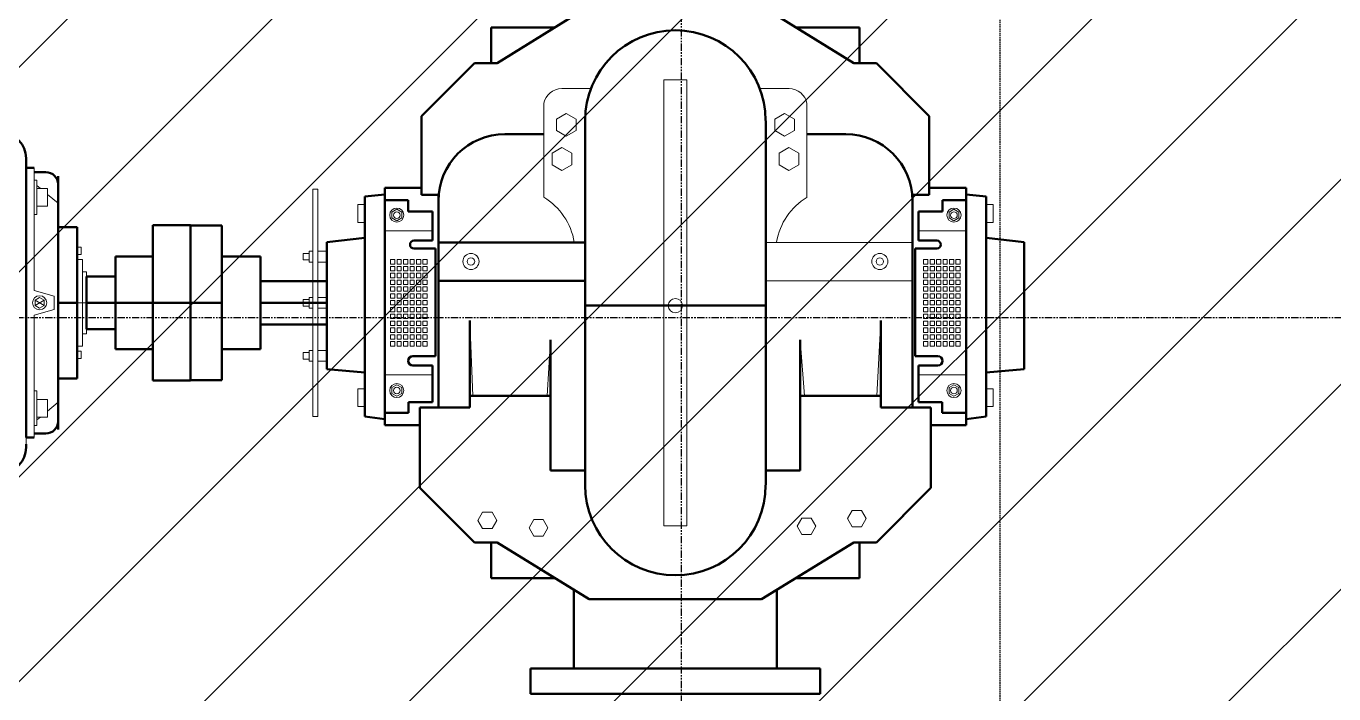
# Model space of a CAD drawing. Header units: inches. Extents: x 0 to 235202, y 0 to 184293.
# Drawn here: x 151621 to 153877, y 130742 to 131894 of the extents above; entities that cross this region are included whole.
import ezdxf
from ezdxf.enums import TextEntityAlignment as Align

# ---------------------------------------------------------------- set-up
doc = ezdxf.new("R2010")
doc.units = ezdxf.units.IN
doc.header["$MEASUREMENT"] = 0
doc.linetypes.add('HIDDEN', pattern=[0.375, 0.25, -0.125])
doc.linetypes.add('PHANTOM2', pattern=[1.25, 0.625, -0.125, 0.125, -0.125, 0.125, -0.125])
doc.layers.add('DIM', color=251, linetype='Continuous', lineweight=0)
for name, color, linetype in [('GRID_TXT45', 4, 'Continuous'), ('M-HVAC-EQPM-NEW', 5, 'Continuous'), ('M-X-BKGD', 8, 'Continuous'), ('WINDOW ELEV', 3, 'Continuous')]:
    doc.layers.add(name, color=color, linetype=linetype)
doc.styles.add('SIMPLEX', font='simplex.shx')

# ---------------------------------------------------------------- blocks, each defined once
blk = doc.blocks.new('FLOOR PLAN REV 2')
at = {"color": 8, "linetype": 'PHANTOM2', "ltscale": 20}
for p, q in [((78276.8, 245640.9), (78276.8, 222708.1)), ((100766.6, 231217.3), (74313.2, 231217.3))]:
    blk.add_line(p, q, dxfattribs=at)
at = {"layer": 'DIM', "color": 8, "linetype": 'HIDDEN', "lineweight": 25, "ltscale": 10}
blk.add_line((78826.8, 230544.7), (78826.8, 231892.2), dxfattribs=at)
at = {"layer": 'GRID_TXT45', "color": 8, "style": 'SIMPLEX'}
for p in [(53803.1, 233267.6), (53803.1, 227018.5), (53803.1, 220768)]:
    blk.add_attdef('GRD_TXT', text='', height=450, rotation=180, dxfattribs=at).set_placement(p, align=Align.MIDDLE_CENTER)
blk = doc.blocks.new('PLAN REV 1')
at = {"layer": 'DIM', "color": 8, "lineweight": 50}
for p, q in [((193813.5, 208905.2), (193972.6, 209003.4)), ((194428.8, 208905.2), (194269.6, 209003.4)), ((193803.4, 208905.2), (193803.4, 208966.7)), ((193803.4, 208966.7), (193913.1, 208966.7)), ((194438.8, 208966.7), (194329.1, 208966.7)), ((194438.8, 208905.2), (194438.8, 208966.7)), ((193683.1, 208814), (193774.2, 208905.2)), ((193774.2, 208905.2), (193803.4, 208905.2)), ((193774.2, 208905.2), (193813.5, 208905.2)), ((194468.1, 208905.2), (194428.8, 208905.2)), ((194468.1, 208905.2), (194438.8, 208905.2)), ((194559.2, 208814), (194468.1, 208905.2)), ((193683.1, 208814), (193683.1, 208677.9)), ((193965.4, 208486.7), (193965.4, 208806.2)), ((194276.9, 208805.6), (194276.9, 208486.7)), ((194559.2, 208814), (194559.2, 208677.9)), ((193827.1, 208782.7), (193894.1, 208782.7)), ((194415.1, 208782.7), (194348.1, 208782.7)), ((193000.9, 208735.8), (193000.9, 208741.5)), ((193000.9, 208724.3), (193000.9, 208735.8)), ((193000.9, 208491.6), (193000.9, 208724.3)), ((193000.9, 208724.3), (193014.5, 208724.3)), ((193034.9, 208717.2), (193014.5, 208717.2)), ((193056, 208710.4), (193056, 208287.1)), ((193056, 208272.8), (193056, 208696.1)), ((193619.6, 208667.1), (193619.6, 208690.2)), ((193619.6, 208690.2), (193683.1, 208690.2)), ((194622.7, 208690.2), (194559.2, 208690.2)), ((194622.7, 208667.1), (194622.7, 208690.2)), ((193585.1, 208675.2), (193619.6, 208678.7)), ((193585.1, 208603.6), (193585.1, 208675.2)), ((193660.3, 208668.5), (193619.6, 208668.5)), ((193619.6, 208668.5), (193619.6, 208667.1)), ((193619.6, 208667.1), (193619.6, 208301.8)), ((193660.3, 208648.9), (193660.3, 208668.5)), ((193683.1, 208677.9), (193712.1, 208677.9)), ((193712.1, 208677.9), (193712.1, 208311)), ((194559.2, 208677.9), (194530.1, 208677.9)), ((194530.1, 208677.9), (194530.1, 208311)), ((194581.9, 208648.9), (194581.9, 208668.5)), ((194581.9, 208668.5), (194622.7, 208668.5)), ((194657.1, 208675.2), (194622.7, 208678.7)), ((194622.7, 208668.5), (194622.7, 208667.1)), ((194622.7, 208667.1), (194622.7, 208301.8)), ((194657.1, 208603.6), (194657.1, 208675.2)), ((193701.8, 208648.9), (193660.3, 208648.9)), ((193701.8, 208598.9), (193701.8, 208648.9)), ((194540.5, 208598.9), (194540.5, 208648.9)), ((194540.5, 208648.9), (194581.9, 208648.9)), ((193056, 208491.6), (193056, 208621.9)), ((193056, 208621.9), (193088.8, 208621.9)), ((193088.8, 208621.9), (193088.8, 208491.6)), ((193219.5, 208491.6), (193219.5, 208625.4)), ((193219.5, 208625.4), (193284.6, 208625.4)), ((193284.6, 208625.4), (193284.6, 208491.6)), ((193338.3, 208624.9), (193284.6, 208624.9)), ((193284.6, 208624.9), (193284.6, 208491.6)), ((193338.3, 208491.6), (193338.3, 208624.9)), ((193519.5, 208596.1), (193585.1, 208603.6)), ((193519.5, 208377.3), (193519.5, 208596.1)), ((193585.1, 208603.6), (193585.1, 208368.9)), ((193670.1, 208598.9), (193701.8, 208598.9)), ((193965.4, 208595.8), (193712.1, 208595.8)), ((193712.1, 208595.8), (193712.1, 208529.7)), ((193965.4, 208529.7), (193965.4, 208595.8)), ((194572.2, 208598.9), (194540.5, 208598.9)), ((194722.7, 208596.1), (194657.1, 208603.6)), ((194657.1, 208603.6), (194657.1, 208368.9)), ((194722.7, 208377.3), (194722.7, 208596.1)), ((193707.3, 208585.1), (193670.1, 208585.1)), ((193707.3, 208399.5), (193707.3, 208585.1)), ((194534.9, 208399.5), (194534.9, 208585.1)), ((194534.9, 208585.1), (194572.2, 208585.1)), ((193219.5, 208571.6), (193155.2, 208571.6)), ((193155.2, 208571.6), (193155.2, 208491.6)), ((193219.5, 208491.6), (193219.5, 208571.6)), ((193338.3, 208411.6), (193338.3, 208571.6)), ((193338.3, 208571.6), (193405.4, 208571.6)), ((193405.4, 208571.6), (193405.4, 208411.6)), ((193155.2, 208537.2), (193105.3, 208537.2)), ((193105.3, 208537.2), (193105.3, 208491.6)), ((193155.2, 208491.6), (193155.2, 208537.2)), ((193519.5, 208529.2), (193405.4, 208529.2)), ((193405.4, 208529.2), (193405.4, 208491.6)), ((193519.5, 208491.6), (193519.5, 208529.2)), ((193712.1, 208529.7), (193965.4, 208529.7)), ((193000.9, 208491.6), (193000.9, 208258.9)), ((193088.8, 208491.6), (193056, 208491.6)), ((193088.8, 208491.6), (193056, 208491.6)), ((193056, 208491.6), (193056, 208361.2)), ((193088.8, 208361.2), (193088.8, 208491.6)), ((193105.3, 208491.6), (193155.2, 208491.6)), ((193105.3, 208491.6), (193155.2, 208491.6)), ((193105.3, 208445.9), (193105.3, 208491.6)), ((193155.2, 208491.6), (193219.5, 208491.6)), ((193155.2, 208491.6), (193155.2, 208445.9)), ((193155.2, 208491.6), (193219.5, 208491.6)), ((193155.2, 208411.6), (193155.2, 208491.6)), ((193284.6, 208491.6), (193219.5, 208491.6)), ((193284.6, 208491.6), (193219.5, 208491.6)), ((193219.5, 208491.6), (193219.5, 208357.7)), ((193219.5, 208491.6), (193219.5, 208411.6)), ((193284.6, 208491.6), (193338.3, 208491.6)), ((193284.6, 208358.3), (193284.6, 208491.6)), ((193284.6, 208491.6), (193338.3, 208491.6)), ((193284.6, 208357.7), (193284.6, 208491.6)), ((193338.3, 208491.6), (193338.3, 208358.3)), ((193405.4, 208491.6), (193519.5, 208491.6)), ((193405.4, 208454), (193405.4, 208491.6)), ((193405.4, 208491.6), (193519.5, 208491.6)), ((193519.5, 208491.6), (193519.5, 208454)), ((194276.9, 208486.7), (193965.4, 208486.7)), ((194276.9, 208486.7), (193965.4, 208486.7)), ((193965.4, 208486.7), (193965.4, 208177)), ((194276.9, 208177.5), (194276.9, 208486.7)), ((193766.6, 208311), (193766.6, 208461.3)), ((194475.7, 208311), (194475.7, 208461.3)), ((193155.2, 208445.9), (193105.3, 208445.9)), ((193519.5, 208454), (193405.4, 208454)), ((193905.9, 208427.8), (193905.9, 208201.9)), ((194336.3, 208427.8), (194336.3, 208201.9)), ((193219.5, 208411.6), (193155.2, 208411.6)), ((193405.4, 208411.6), (193338.3, 208411.6)), ((193668.2, 208399.5), (193707.3, 208399.5)), ((194574, 208399.5), (194534.9, 208399.5)), ((193585.1, 208371.4), (193519.5, 208377.3)), ((193585.1, 208295.4), (193585.1, 208371.4)), ((193701.8, 208383.4), (193668.2, 208383.4)), ((193701.8, 208320.1), (193701.8, 208383.4)), ((194540.5, 208320.1), (194540.5, 208383.4)), ((194540.5, 208383.4), (194574, 208383.4)), ((194657.1, 208371.4), (194722.7, 208377.3)), ((194657.1, 208295.4), (194657.1, 208371.4)), ((193056, 208361.2), (193088.8, 208361.2)), ((193219.5, 208357.7), (193284.6, 208357.7)), ((193338.3, 208358.3), (193284.6, 208358.3)), ((193766.6, 208331.1), (193905.9, 208331.1)), ((194475.7, 208331.1), (194336.3, 208331.1)), ((193619.6, 208301.8), (193660.7, 208301.8)), ((193619.6, 208301.8), (193619.6, 208280.3)), ((193660.7, 208301.8), (193660.7, 208320.1)), ((193660.7, 208320.1), (193701.8, 208320.1)), ((193712.1, 208311), (193680.2, 208311)), ((193680.2, 208311), (193680.2, 208172)), ((193712.1, 208311), (193766.6, 208311)), ((194530.1, 208311), (194475.7, 208311)), ((194530.1, 208311), (194562.1, 208311)), ((194581.6, 208320.1), (194540.5, 208320.1)), ((194562.1, 208311), (194562.1, 208172)), ((194581.6, 208301.8), (194581.6, 208320.1)), ((194622.7, 208301.8), (194581.6, 208301.8)), ((194622.7, 208301.8), (194622.7, 208280.3)), ((193619.6, 208291), (193585.1, 208295.4)), ((193619.6, 208280.3), (193680.2, 208280.3)), ((194622.7, 208280.3), (194562.1, 208280.3)), ((194622.7, 208291), (194657.1, 208295.4)), ((193000.9, 208258.9), (193014.5, 208258.9)), ((193034.9, 208266), (193014.5, 208266)), ((193000.9, 208247.4), (193000.9, 208241.7)), ((193905.9, 208201.9), (193965.4, 208201.9)), ((194336.3, 208201.9), (194276.9, 208201.9)), ((193680.2, 208172), (193774.2, 208078)), ((193683.1, 208169.2), (193774.2, 208078)), ((194562.1, 208172), (194468.1, 208078)), ((194559.2, 208169.2), (194468.1, 208078)), ((193774.2, 208078), (193803.4, 208078)), ((193774.2, 208078), (193803.4, 208078)), ((193774.2, 208078), (193813.5, 208078)), ((193803.4, 208078), (193803.4, 208016.5)), ((193803.4, 208078), (193803.4, 208016.5)), ((193813.5, 208078), (193972.6, 207979.8)), ((194428.8, 208078), (194269.6, 207979.8)), ((194468.1, 208078), (194428.8, 208078)), ((194468.1, 208078), (194438.8, 208078)), ((194438.8, 208078), (194438.8, 208016.5)), ((194468.1, 208078), (194438.8, 208078)), ((194438.8, 208078), (194438.8, 208016.5)), ((193803.4, 208016.5), (193913.1, 208016.5)), ((193803.4, 208016.5), (193913.1, 208016.5)), ((194438.8, 208016.5), (194329.1, 208016.5)), ((194438.8, 208016.5), (194329.1, 208016.5)), ((193946.1, 207996.1), (193946.1, 207860.5)), ((194296.1, 207996.1), (194296.1, 207860.5)), ((193972.6, 207979.8), (194269.6, 207979.8)), ((193972.6, 207979.8), (194269.6, 207979.8)), ((193871.1, 207860.5), (194371.1, 207860.5)), ((193871.1, 207816.6), (193871.1, 207860.5)), ((194371.1, 207860.5), (194371.1, 207816.6)), ((194371.1, 207816.6), (193871.1, 207816.6))]:
    blk.add_line(p, q, dxfattribs=at)
at = {"layer": 'DIM', "color": 8, "linetype": 'Continuous'}
for p, q in [((194101.2, 208876.4), (194141.1, 208876.4)), ((194101.2, 208486.7), (194101.2, 208876.4)), ((194141.1, 208876.4), (194141.1, 208486.7)), ((193975.5, 208861.3), (193925, 208861.3)), ((194266.8, 208861.3), (194317.2, 208861.3)), ((193894.1, 208835.3), (193894.1, 208674)), ((194348.1, 208835.3), (194348.1, 208674)), ((193932.7, 208818.6), (193915.7, 208808.8)), ((193915.7, 208808.8), (193915.7, 208789.2)), ((193949.7, 208808.8), (193932.7, 208818.6)), ((193949.7, 208789.2), (193949.7, 208808.8)), ((194292.6, 208808.8), (194309.5, 208818.6)), ((194292.6, 208789.2), (194292.6, 208808.8)), ((194309.5, 208818.6), (194326.5, 208808.8)), ((194326.5, 208808.8), (194326.5, 208789.2)), ((193915.7, 208789.2), (193932.7, 208779.4)), ((193932.7, 208779.4), (193949.7, 208789.2)), ((194309.5, 208779.4), (194292.6, 208789.2)), ((194326.5, 208789.2), (194309.5, 208779.4)), ((193925.3, 208759.4), (193908.4, 208749.6)), ((193942.3, 208749.6), (193925.3, 208759.4)), ((194299.9, 208749.6), (194316.9, 208759.4)), ((194316.9, 208759.4), (194333.9, 208749.6)), ((193908.4, 208749.6), (193908.4, 208730)), ((193942.3, 208730), (193942.3, 208749.6)), ((194299.9, 208730), (194299.9, 208749.6)), ((194333.9, 208749.6), (194333.9, 208730)), ((193014.5, 208512.9), (193014.5, 208724.3)), ((193908.4, 208730), (193925.3, 208720.2)), ((193925.3, 208720.2), (193942.3, 208730)), ((194316.9, 208720.2), (194299.9, 208730)), ((194333.9, 208730), (194316.9, 208720.2)), ((193014.5, 208643.8), (193014.5, 208703.3)), ((193014.5, 208703.3), (193019.5, 208703.3)), ((193019.5, 208703.3), (193019.5, 208643.8)), ((193019.5, 208693.9), (193025.6, 208688.8)), ((193019.5, 208688.8), (193038, 208688.8)), ((193019.5, 208658.2), (193019.5, 208688.8)), ((193038, 208688.8), (193038, 208658.2)), ((193495.7, 208687.5), (193504.1, 208687.5)), ((193495.7, 208295.6), (193495.7, 208687.5)), ((193504.1, 208687.5), (193504.1, 208295.6)), ((193038, 208678.3), (193056, 208663.3)), ((193712.1, 208595.8), (193712.1, 208667.7)), ((194530.1, 208595.8), (194530.1, 208667.7)), ((193019.5, 208643.8), (193014.5, 208643.8)), ((193038, 208658.2), (193019.5, 208658.2)), ((193585.1, 208661), (193572.9, 208661)), ((193572.9, 208661), (193572.9, 208630.2)), ((193585.1, 208630.2), (193585.1, 208661)), ((193640.4, 208653), (193631.8, 208648)), ((193631.8, 208648), (193631.8, 208638.1)), ((193649.1, 208648), (193640.4, 208653)), ((193649.1, 208638.1), (193649.1, 208648)), ((194593.2, 208648), (194601.8, 208653)), ((194593.2, 208638.1), (194593.2, 208648)), ((194601.8, 208653), (194610.4, 208648)), ((194610.4, 208648), (194610.4, 208638.1)), ((194657.1, 208661), (194669.4, 208661)), ((194657.1, 208630.2), (194657.1, 208661)), ((194669.4, 208661), (194669.4, 208630.2)), ((193572.9, 208630.2), (193585.1, 208630.2)), ((193631.8, 208638.1), (193640.4, 208633.1)), ((193640.4, 208633.1), (193649.1, 208638.1)), ((194601.8, 208633.1), (194593.2, 208638.1)), ((194610.4, 208638.1), (194601.8, 208633.1)), ((194669.4, 208630.2), (194657.1, 208630.2)), ((193701.8, 208616), (193619.6, 208616)), ((194276.9, 208595.8), (194530.1, 208595.8)), ((194276.9, 208529.7), (194276.9, 208595.8)), ((194530.1, 208595.8), (194530.1, 208529.7)), ((194540.5, 208616), (194622.7, 208616)), ((193088.8, 208587.7), (193096.1, 208587.7)), ((193088.8, 208575.2), (193088.8, 208587.7)), ((193096.1, 208575.2), (193088.8, 208575.2)), ((193096.1, 208587.7), (193096.1, 208575.2)), ((193489.3, 208576.9), (193478.8, 208576.9)), ((193478.8, 208576.9), (193478.8, 208565.6)), ((193489.3, 208580.7), (193495.7, 208580.7)), ((193489.3, 208561.8), (193489.3, 208580.7)), ((193489.3, 208565.6), (193489.3, 208576.9)), ((193495.7, 208580.7), (193495.7, 208561.8)), ((193504.1, 208580.7), (193519.5, 208580.7)), ((193504.1, 208561.8), (193504.1, 208580.7)), ((193519.5, 208580.7), (193519.5, 208561.8)), ((193098.4, 208566.6), (193088.8, 208566.6)), ((193088.8, 208566.6), (193088.8, 208491.6)), ((193098.4, 208491.6), (193098.4, 208566.6)), ((193478.8, 208565.6), (193489.3, 208565.6)), ((193495.7, 208561.8), (193489.3, 208561.8)), ((193519.5, 208561.8), (193504.1, 208561.8)), ((193637.1, 208566.1), (193629.7, 208566.1)), ((193629.7, 208566.1), (193629.7, 208558.5)), ((193629.7, 208558.5), (193637.1, 208558.5)), ((193637.1, 208554.3), (193629.7, 208554.3)), ((193629.7, 208554.3), (193629.7, 208546.7)), ((193637.1, 208558.5), (193637.1, 208566.1)), ((193637.1, 208546.7), (193637.1, 208554.3)), ((193648.2, 208566.1), (193640.9, 208566.1)), ((193640.9, 208566.1), (193640.9, 208558.5)), ((193640.9, 208558.5), (193648.2, 208558.5)), ((193648.2, 208554.3), (193640.9, 208554.3)), ((193640.9, 208554.3), (193640.9, 208546.7)), ((193648.2, 208558.5), (193648.2, 208566.1)), ((193648.2, 208546.7), (193648.2, 208554.3)), ((193659.4, 208566.1), (193652, 208566.1)), ((193652, 208566.1), (193652, 208558.5)), ((193652, 208558.5), (193659.4, 208558.5)), ((193659.4, 208554.3), (193652, 208554.3)), ((193652, 208554.3), (193652, 208546.7)), ((193659.4, 208558.5), (193659.4, 208566.1)), ((193659.4, 208546.7), (193659.4, 208554.3)), ((193670.5, 208566.1), (193663.2, 208566.1)), ((193663.2, 208566.1), (193663.2, 208558.5)), ((193663.2, 208558.5), (193670.5, 208558.5)), ((193670.5, 208554.3), (193663.2, 208554.3)), ((193663.2, 208554.3), (193663.2, 208546.7)), ((193670.5, 208558.5), (193670.5, 208566.1)), ((193670.5, 208546.7), (193670.5, 208554.3)), ((193681.7, 208566.1), (193674.3, 208566.1)), ((193674.3, 208566.1), (193674.3, 208558.5)), ((193674.3, 208558.5), (193681.7, 208558.5)), ((193681.7, 208554.3), (193674.3, 208554.3)), ((193674.3, 208554.3), (193674.3, 208546.7)), ((193681.7, 208558.5), (193681.7, 208566.1)), ((193681.7, 208546.7), (193681.7, 208554.3)), ((193692.8, 208566.1), (193685.5, 208566.1)), ((193685.5, 208566.1), (193685.5, 208558.5)), ((193685.5, 208558.5), (193692.8, 208558.5)), ((193692.8, 208554.3), (193685.5, 208554.3)), ((193685.5, 208554.3), (193685.5, 208546.7)), ((193692.8, 208558.5), (193692.8, 208566.1)), ((193692.8, 208546.7), (193692.8, 208554.3)), ((194549.4, 208558.5), (194549.4, 208566.1)), ((194549.4, 208566.1), (194556.8, 208566.1)), ((194556.8, 208558.5), (194549.4, 208558.5)), ((194549.4, 208546.7), (194549.4, 208554.3)), ((194549.4, 208554.3), (194556.8, 208554.3)), ((194556.8, 208566.1), (194556.8, 208558.5)), ((194556.8, 208554.3), (194556.8, 208546.7)), ((194560.6, 208558.5), (194560.6, 208566.1)), ((194560.6, 208566.1), (194567.9, 208566.1)), ((194567.9, 208558.5), (194560.6, 208558.5)), ((194560.6, 208546.7), (194560.6, 208554.3)), ((194560.6, 208554.3), (194567.9, 208554.3)), ((194567.9, 208566.1), (194567.9, 208558.5)), ((194567.9, 208554.3), (194567.9, 208546.7)), ((194571.7, 208558.5), (194571.7, 208566.1)), ((194571.7, 208566.1), (194579.1, 208566.1)), ((194579.1, 208558.5), (194571.7, 208558.5)), ((194571.7, 208546.7), (194571.7, 208554.3)), ((194571.7, 208554.3), (194579.1, 208554.3)), ((194579.1, 208566.1), (194579.1, 208558.5)), ((194579.1, 208554.3), (194579.1, 208546.7)), ((194582.9, 208558.5), (194582.9, 208566.1)), ((194582.9, 208566.1), (194590.2, 208566.1)), ((194590.2, 208558.5), (194582.9, 208558.5)), ((194582.9, 208546.7), (194582.9, 208554.3)), ((194582.9, 208554.3), (194590.2, 208554.3)), ((194590.2, 208566.1), (194590.2, 208558.5)), ((194590.2, 208554.3), (194590.2, 208546.7)), ((194594, 208558.5), (194594, 208566.1)), ((194594, 208566.1), (194601.4, 208566.1)), ((194601.4, 208558.5), (194594, 208558.5)), ((194594, 208546.7), (194594, 208554.3)), ((194594, 208554.3), (194601.4, 208554.3)), ((194601.4, 208566.1), (194601.4, 208558.5)), ((194601.4, 208554.3), (194601.4, 208546.7)), ((194605.2, 208558.5), (194605.2, 208566.1)), ((194605.2, 208566.1), (194612.5, 208566.1)), ((194612.5, 208558.5), (194605.2, 208558.5)), ((194605.2, 208546.7), (194605.2, 208554.3)), ((194605.2, 208554.3), (194612.5, 208554.3)), ((194612.5, 208566.1), (194612.5, 208558.5)), ((194612.5, 208554.3), (194612.5, 208546.7)), ((193105.3, 208545.3), (193098.4, 208545.3)), ((193098.4, 208545.3), (193098.4, 208491.6)), ((193105.3, 208491.6), (193105.3, 208545.3)), ((193629.7, 208546.7), (193637.1, 208546.7)), ((193637.1, 208542.5), (193629.7, 208542.5)), ((193629.7, 208542.5), (193629.7, 208534.9)), ((193629.7, 208534.9), (193637.1, 208534.9)), ((193637.1, 208530.8), (193629.7, 208530.8)), ((193629.7, 208530.8), (193629.7, 208523.1)), ((193637.1, 208534.9), (193637.1, 208542.5)), ((193637.1, 208523.1), (193637.1, 208530.8)), ((193640.9, 208546.7), (193648.2, 208546.7)), ((193648.2, 208542.5), (193640.9, 208542.5)), ((193640.9, 208542.5), (193640.9, 208534.9)), ((193640.9, 208534.9), (193648.2, 208534.9)), ((193648.2, 208530.8), (193640.9, 208530.8)), ((193640.9, 208530.8), (193640.9, 208523.1)), ((193648.2, 208534.9), (193648.2, 208542.5)), ((193648.2, 208523.1), (193648.2, 208530.8)), ((193652, 208546.7), (193659.4, 208546.7)), ((193659.4, 208542.5), (193652, 208542.5)), ((193652, 208542.5), (193652, 208534.9)), ((193652, 208534.9), (193659.4, 208534.9)), ((193659.4, 208530.8), (193652, 208530.8)), ((193652, 208530.8), (193652, 208523.1)), ((193659.4, 208534.9), (193659.4, 208542.5)), ((193659.4, 208523.1), (193659.4, 208530.8)), ((193663.2, 208546.7), (193670.5, 208546.7)), ((193670.5, 208542.5), (193663.2, 208542.5)), ((193663.2, 208542.5), (193663.2, 208534.9)), ((193663.2, 208534.9), (193670.5, 208534.9)), ((193670.5, 208530.8), (193663.2, 208530.8)), ((193663.2, 208530.8), (193663.2, 208523.1)), ((193670.5, 208534.9), (193670.5, 208542.5)), ((193670.5, 208523.1), (193670.5, 208530.8)), ((193674.3, 208546.7), (193681.7, 208546.7)), ((193681.7, 208542.5), (193674.3, 208542.5)), ((193674.3, 208542.5), (193674.3, 208534.9)), ((193674.3, 208534.9), (193681.7, 208534.9)), ((193681.7, 208530.8), (193674.3, 208530.8)), ((193674.3, 208530.8), (193674.3, 208523.1)), ((193681.7, 208534.9), (193681.7, 208542.5)), ((193681.7, 208523.1), (193681.7, 208530.8)), ((193685.5, 208546.7), (193692.8, 208546.7)), ((193692.8, 208542.5), (193685.5, 208542.5)), ((193685.5, 208542.5), (193685.5, 208534.9)), ((193685.5, 208534.9), (193692.8, 208534.9)), ((193692.8, 208530.8), (193685.5, 208530.8)), ((193685.5, 208530.8), (193685.5, 208523.1)), ((193692.8, 208534.9), (193692.8, 208542.5)), ((193692.8, 208523.1), (193692.8, 208530.8)), ((194530.1, 208529.7), (194276.9, 208529.7)), ((194556.8, 208546.7), (194549.4, 208546.7)), ((194549.4, 208534.9), (194549.4, 208542.5)), ((194549.4, 208542.5), (194556.8, 208542.5)), ((194556.8, 208534.9), (194549.4, 208534.9)), ((194549.4, 208523.1), (194549.4, 208530.8)), ((194549.4, 208530.8), (194556.8, 208530.8)), ((194556.8, 208542.5), (194556.8, 208534.9)), ((194556.8, 208530.8), (194556.8, 208523.1)), ((194567.9, 208546.7), (194560.6, 208546.7)), ((194560.6, 208534.9), (194560.6, 208542.5)), ((194560.6, 208542.5), (194567.9, 208542.5)), ((194567.9, 208534.9), (194560.6, 208534.9)), ((194560.6, 208523.1), (194560.6, 208530.8)), ((194560.6, 208530.8), (194567.9, 208530.8)), ((194567.9, 208542.5), (194567.9, 208534.9)), ((194567.9, 208530.8), (194567.9, 208523.1)), ((194579.1, 208546.7), (194571.7, 208546.7)), ((194571.7, 208534.9), (194571.7, 208542.5)), ((194571.7, 208542.5), (194579.1, 208542.5)), ((194579.1, 208534.9), (194571.7, 208534.9)), ((194571.7, 208523.1), (194571.7, 208530.8)), ((194571.7, 208530.8), (194579.1, 208530.8)), ((194579.1, 208542.5), (194579.1, 208534.9)), ((194579.1, 208530.8), (194579.1, 208523.1)), ((194590.2, 208546.7), (194582.9, 208546.7)), ((194582.9, 208534.9), (194582.9, 208542.5)), ((194582.9, 208542.5), (194590.2, 208542.5)), ((194590.2, 208534.9), (194582.9, 208534.9)), ((194582.9, 208523.1), (194582.9, 208530.8)), ((194582.9, 208530.8), (194590.2, 208530.8)), ((194590.2, 208542.5), (194590.2, 208534.9)), ((194590.2, 208530.8), (194590.2, 208523.1)), ((194601.4, 208546.7), (194594, 208546.7)), ((194594, 208534.9), (194594, 208542.5)), ((194594, 208542.5), (194601.4, 208542.5)), ((194601.4, 208534.9), (194594, 208534.9)), ((194594, 208523.1), (194594, 208530.8)), ((194594, 208530.8), (194601.4, 208530.8)), ((194601.4, 208542.5), (194601.4, 208534.9)), ((194601.4, 208530.8), (194601.4, 208523.1)), ((194612.5, 208546.7), (194605.2, 208546.7)), ((194605.2, 208534.9), (194605.2, 208542.5)), ((194605.2, 208542.5), (194612.5, 208542.5)), ((194612.5, 208534.9), (194605.2, 208534.9)), ((194605.2, 208523.1), (194605.2, 208530.8)), ((194605.2, 208530.8), (194612.5, 208530.8)), ((194612.5, 208542.5), (194612.5, 208534.9)), ((194612.5, 208530.8), (194612.5, 208523.1)), ((193014.5, 208512.9), (193049.5, 208503.2)), ((193629.7, 208523.1), (193637.1, 208523.1)), ((193637.1, 208519), (193629.7, 208519)), ((193629.7, 208519), (193629.7, 208511.4)), ((193629.7, 208511.4), (193637.1, 208511.4)), ((193637.1, 208507.2), (193629.7, 208507.2)), ((193629.7, 208507.2), (193629.7, 208499.6)), ((193637.1, 208511.4), (193637.1, 208519)), ((193637.1, 208499.6), (193637.1, 208507.2)), ((193640.9, 208523.1), (193648.2, 208523.1)), ((193648.2, 208519), (193640.9, 208519)), ((193640.9, 208519), (193640.9, 208511.4)), ((193640.9, 208511.4), (193648.2, 208511.4)), ((193648.2, 208507.2), (193640.9, 208507.2)), ((193640.9, 208507.2), (193640.9, 208499.6)), ((193648.2, 208511.4), (193648.2, 208519)), ((193648.2, 208499.6), (193648.2, 208507.2)), ((193652, 208523.1), (193659.4, 208523.1)), ((193659.4, 208519), (193652, 208519)), ((193652, 208519), (193652, 208511.4)), ((193652, 208511.4), (193659.4, 208511.4)), ((193659.4, 208507.2), (193652, 208507.2)), ((193652, 208507.2), (193652, 208499.6)), ((193659.4, 208511.4), (193659.4, 208519)), ((193659.4, 208499.6), (193659.4, 208507.2)), ((193663.2, 208523.1), (193670.5, 208523.1)), ((193670.5, 208519), (193663.2, 208519)), ((193663.2, 208519), (193663.2, 208511.4)), ((193663.2, 208511.4), (193670.5, 208511.4)), ((193670.5, 208507.2), (193663.2, 208507.2)), ((193663.2, 208507.2), (193663.2, 208499.6)), ((193670.5, 208511.4), (193670.5, 208519)), ((193670.5, 208499.6), (193670.5, 208507.2)), ((193674.3, 208523.1), (193681.7, 208523.1)), ((193681.7, 208519), (193674.3, 208519)), ((193674.3, 208519), (193674.3, 208511.4)), ((193674.3, 208511.4), (193681.7, 208511.4)), ((193681.7, 208507.2), (193674.3, 208507.2)), ((193674.3, 208507.2), (193674.3, 208499.6)), ((193681.7, 208511.4), (193681.7, 208519)), ((193681.7, 208499.6), (193681.7, 208507.2)), ((193685.5, 208523.1), (193692.8, 208523.1)), ((193692.8, 208519), (193685.5, 208519)), ((193685.5, 208519), (193685.5, 208511.4)), ((193685.5, 208511.4), (193692.8, 208511.4)), ((193692.8, 208507.2), (193685.5, 208507.2)), ((193685.5, 208507.2), (193685.5, 208499.6)), ((193692.8, 208511.4), (193692.8, 208519)), ((193692.8, 208499.6), (193692.8, 208507.2)), ((194556.8, 208523.1), (194549.4, 208523.1)), ((194549.4, 208511.4), (194549.4, 208519)), ((194549.4, 208519), (194556.8, 208519)), ((194556.8, 208511.4), (194549.4, 208511.4)), ((194549.4, 208499.6), (194549.4, 208507.2)), ((194549.4, 208507.2), (194556.8, 208507.2)), ((194556.8, 208519), (194556.8, 208511.4)), ((194556.8, 208507.2), (194556.8, 208499.6)), ((194567.9, 208523.1), (194560.6, 208523.1)), ((194560.6, 208511.4), (194560.6, 208519)), ((194560.6, 208519), (194567.9, 208519)), ((194567.9, 208511.4), (194560.6, 208511.4)), ((194560.6, 208499.6), (194560.6, 208507.2)), ((194560.6, 208507.2), (194567.9, 208507.2)), ((194567.9, 208519), (194567.9, 208511.4)), ((194567.9, 208507.2), (194567.9, 208499.6)), ((194579.1, 208523.1), (194571.7, 208523.1)), ((194571.7, 208511.4), (194571.7, 208519)), ((194571.7, 208519), (194579.1, 208519)), ((194579.1, 208511.4), (194571.7, 208511.4)), ((194571.7, 208499.6), (194571.7, 208507.2)), ((194571.7, 208507.2), (194579.1, 208507.2)), ((194579.1, 208519), (194579.1, 208511.4)), ((194579.1, 208507.2), (194579.1, 208499.6)), ((194590.2, 208523.1), (194582.9, 208523.1)), ((194582.9, 208511.4), (194582.9, 208519)), ((194582.9, 208519), (194590.2, 208519)), ((194590.2, 208511.4), (194582.9, 208511.4)), ((194582.9, 208499.6), (194582.9, 208507.2)), ((194582.9, 208507.2), (194590.2, 208507.2)), ((194590.2, 208519), (194590.2, 208511.4)), ((194590.2, 208507.2), (194590.2, 208499.6)), ((194601.4, 208523.1), (194594, 208523.1)), ((194594, 208511.4), (194594, 208519)), ((194594, 208519), (194601.4, 208519)), ((194601.4, 208511.4), (194594, 208511.4)), ((194594, 208499.6), (194594, 208507.2)), ((194594, 208507.2), (194601.4, 208507.2)), ((194601.4, 208519), (194601.4, 208511.4)), ((194601.4, 208507.2), (194601.4, 208499.6)), ((194612.5, 208523.1), (194605.2, 208523.1)), ((194605.2, 208511.4), (194605.2, 208519)), ((194605.2, 208519), (194612.5, 208519)), ((194612.5, 208511.4), (194605.2, 208511.4)), ((194605.2, 208499.6), (194605.2, 208507.2)), ((194605.2, 208507.2), (194612.5, 208507.2)), ((194612.5, 208519), (194612.5, 208511.4)), ((194612.5, 208507.2), (194612.5, 208499.6)), ((193016.3, 208496.1), (193024.2, 208500.7)), ((193024.2, 208500.7), (193016.3, 208496.1)), ((193016.3, 208487), (193016.3, 208496.1)), ((193016.3, 208496.1), (193032.1, 208487)), ((193016.3, 208496.1), (193016.3, 208487)), ((193016.3, 208487), (193032.1, 208496.1)), ((193024.2, 208482.5), (193016.3, 208487)), ((193016.3, 208487), (193024.2, 208482.5)), ((193024.2, 208500.7), (193032.1, 208496.1)), ((193032.1, 208496.1), (193024.2, 208500.7)), ((193032.1, 208487), (193024.2, 208482.5)), ((193024.2, 208482.5), (193032.1, 208487)), ((193032.1, 208496.1), (193032.1, 208487)), ((193032.1, 208487), (193032.1, 208496.1)), ((193049.5, 208503.2), (193049.5, 208491.6)), ((193049.5, 208479.9), (193049.5, 208491.6)), ((193088.8, 208491.6), (193098.4, 208491.6)), ((193088.8, 208491.6), (193098.4, 208491.6)), ((193088.8, 208416.5), (193088.8, 208491.6)), ((193098.4, 208491.6), (193105.3, 208491.6)), ((193098.4, 208491.6), (193098.4, 208416.5)), ((193098.4, 208491.6), (193105.3, 208491.6)), ((193098.4, 208437.9), (193098.4, 208491.6)), ((193105.3, 208491.6), (193105.3, 208437.9)), ((193489.3, 208497.3), (193478.8, 208497.3)), ((193478.8, 208497.3), (193478.8, 208485.9)), ((193478.8, 208485.9), (193489.3, 208485.9)), ((193489.3, 208501), (193495.7, 208501)), ((193489.3, 208482.1), (193489.3, 208501)), ((193489.3, 208485.9), (193489.3, 208497.3)), ((193495.7, 208482.1), (193489.3, 208482.1)), ((193495.7, 208501), (193495.7, 208482.1)), ((193504.1, 208501), (193519.5, 208501)), ((193504.1, 208482.1), (193504.1, 208501)), ((193519.5, 208482.1), (193504.1, 208482.1)), ((193519.5, 208501), (193519.5, 208482.1)), ((193629.7, 208499.6), (193637.1, 208499.6)), ((193629.7, 208495.4), (193637.1, 208495.4)), ((193629.7, 208487.8), (193629.7, 208495.4)), ((193637.1, 208487.8), (193629.7, 208487.8)), ((193629.7, 208483.6), (193637.1, 208483.6)), ((193629.7, 208476), (193629.7, 208483.6)), ((193637.1, 208495.4), (193637.1, 208487.8)), ((193637.1, 208483.6), (193637.1, 208476)), ((193640.9, 208499.6), (193648.2, 208499.6)), ((193640.9, 208495.4), (193648.2, 208495.4)), ((193640.9, 208487.8), (193640.9, 208495.4)), ((193648.2, 208487.8), (193640.9, 208487.8)), ((193640.9, 208483.6), (193648.2, 208483.6)), ((193640.9, 208476), (193640.9, 208483.6)), ((193648.2, 208495.4), (193648.2, 208487.8)), ((193648.2, 208483.6), (193648.2, 208476)), ((193652, 208499.6), (193659.4, 208499.6)), ((193652, 208495.4), (193659.4, 208495.4)), ((193652, 208487.8), (193652, 208495.4)), ((193659.4, 208487.8), (193652, 208487.8)), ((193652, 208483.6), (193659.4, 208483.6)), ((193652, 208476), (193652, 208483.6)), ((193659.4, 208495.4), (193659.4, 208487.8)), ((193659.4, 208483.6), (193659.4, 208476)), ((193663.2, 208499.6), (193670.5, 208499.6)), ((193663.2, 208495.4), (193670.5, 208495.4)), ((193663.2, 208487.8), (193663.2, 208495.4)), ((193670.5, 208487.8), (193663.2, 208487.8)), ((193663.2, 208483.6), (193670.5, 208483.6)), ((193663.2, 208476), (193663.2, 208483.6)), ((193670.5, 208495.4), (193670.5, 208487.8)), ((193670.5, 208483.6), (193670.5, 208476)), ((193674.3, 208499.6), (193681.7, 208499.6)), ((193674.3, 208495.4), (193681.7, 208495.4)), ((193674.3, 208487.8), (193674.3, 208495.4)), ((193681.7, 208487.8), (193674.3, 208487.8)), ((193674.3, 208483.6), (193681.7, 208483.6)), ((193674.3, 208476), (193674.3, 208483.6)), ((193681.7, 208495.4), (193681.7, 208487.8)), ((193681.7, 208483.6), (193681.7, 208476)), ((193685.5, 208499.6), (193692.8, 208499.6)), ((193685.5, 208495.4), (193692.8, 208495.4)), ((193685.5, 208487.8), (193685.5, 208495.4)), ((193692.8, 208487.8), (193685.5, 208487.8)), ((193685.5, 208483.6), (193692.8, 208483.6)), ((193685.5, 208476), (193685.5, 208483.6)), ((193692.8, 208495.4), (193692.8, 208487.8)), ((193692.8, 208483.6), (193692.8, 208476)), ((194141.1, 208486.7), (194101.2, 208486.7)), ((194141.1, 208486.7), (194101.2, 208486.7)), ((194101.2, 208486.7), (194101.2, 208106.8)), ((194141.1, 208106.8), (194141.1, 208486.7)), ((194556.8, 208499.6), (194549.4, 208499.6)), ((194556.8, 208495.4), (194549.4, 208495.4)), ((194549.4, 208495.4), (194549.4, 208487.8)), ((194549.4, 208487.8), (194556.8, 208487.8)), ((194556.8, 208483.6), (194549.4, 208483.6)), ((194549.4, 208483.6), (194549.4, 208476)), ((194556.8, 208487.8), (194556.8, 208495.4)), ((194556.8, 208476), (194556.8, 208483.6)), ((194567.9, 208499.6), (194560.6, 208499.6)), ((194567.9, 208495.4), (194560.6, 208495.4)), ((194560.6, 208495.4), (194560.6, 208487.8)), ((194560.6, 208487.8), (194567.9, 208487.8)), ((194567.9, 208483.6), (194560.6, 208483.6)), ((194560.6, 208483.6), (194560.6, 208476)), ((194567.9, 208487.8), (194567.9, 208495.4)), ((194567.9, 208476), (194567.9, 208483.6)), ((194579.1, 208499.6), (194571.7, 208499.6)), ((194579.1, 208495.4), (194571.7, 208495.4)), ((194571.7, 208495.4), (194571.7, 208487.8)), ((194571.7, 208487.8), (194579.1, 208487.8)), ((194579.1, 208483.6), (194571.7, 208483.6)), ((194571.7, 208483.6), (194571.7, 208476)), ((194579.1, 208487.8), (194579.1, 208495.4)), ((194579.1, 208476), (194579.1, 208483.6)), ((194590.2, 208499.6), (194582.9, 208499.6)), ((194590.2, 208495.4), (194582.9, 208495.4)), ((194582.9, 208495.4), (194582.9, 208487.8)), ((194582.9, 208487.8), (194590.2, 208487.8)), ((194590.2, 208483.6), (194582.9, 208483.6)), ((194582.9, 208483.6), (194582.9, 208476)), ((194590.2, 208487.8), (194590.2, 208495.4)), ((194590.2, 208476), (194590.2, 208483.6)), ((194601.4, 208499.6), (194594, 208499.6)), ((194601.4, 208495.4), (194594, 208495.4)), ((194594, 208495.4), (194594, 208487.8)), ((194594, 208487.8), (194601.4, 208487.8)), ((194601.4, 208483.6), (194594, 208483.6)), ((194594, 208483.6), (194594, 208476)), ((194601.4, 208487.8), (194601.4, 208495.4)), ((194601.4, 208476), (194601.4, 208483.6)), ((194612.5, 208499.6), (194605.2, 208499.6)), ((194612.5, 208495.4), (194605.2, 208495.4)), ((194605.2, 208495.4), (194605.2, 208487.8)), ((194605.2, 208487.8), (194612.5, 208487.8)), ((194612.5, 208483.6), (194605.2, 208483.6)), ((194605.2, 208483.6), (194605.2, 208476)), ((194612.5, 208487.8), (194612.5, 208495.4)), ((194612.5, 208476), (194612.5, 208483.6)), ((193014.5, 208470.2), (193049.5, 208479.9)), ((193014.5, 208470.2), (193014.5, 208258.9)), ((193637.1, 208476), (193629.7, 208476)), ((193629.7, 208471.8), (193637.1, 208471.8)), ((193629.7, 208464.2), (193629.7, 208471.8)), ((193637.1, 208464.2), (193629.7, 208464.2)), ((193629.7, 208460), (193637.1, 208460)), ((193629.7, 208452.4), (193629.7, 208460)), ((193637.1, 208471.8), (193637.1, 208464.2)), ((193637.1, 208460), (193637.1, 208452.4)), ((193648.2, 208476), (193640.9, 208476)), ((193640.9, 208471.8), (193648.2, 208471.8)), ((193640.9, 208464.2), (193640.9, 208471.8)), ((193648.2, 208464.2), (193640.9, 208464.2)), ((193640.9, 208460), (193648.2, 208460)), ((193640.9, 208452.4), (193640.9, 208460)), ((193648.2, 208471.8), (193648.2, 208464.2)), ((193648.2, 208460), (193648.2, 208452.4)), ((193659.4, 208476), (193652, 208476)), ((193652, 208471.8), (193659.4, 208471.8)), ((193652, 208464.2), (193652, 208471.8)), ((193659.4, 208464.2), (193652, 208464.2)), ((193652, 208460), (193659.4, 208460)), ((193652, 208452.4), (193652, 208460)), ((193659.4, 208471.8), (193659.4, 208464.2)), ((193659.4, 208460), (193659.4, 208452.4)), ((193670.5, 208476), (193663.2, 208476)), ((193663.2, 208471.8), (193670.5, 208471.8)), ((193663.2, 208464.2), (193663.2, 208471.8)), ((193670.5, 208464.2), (193663.2, 208464.2)), ((193663.2, 208460), (193670.5, 208460)), ((193663.2, 208452.4), (193663.2, 208460)), ((193670.5, 208471.8), (193670.5, 208464.2)), ((193670.5, 208460), (193670.5, 208452.4)), ((193681.7, 208476), (193674.3, 208476)), ((193674.3, 208471.8), (193681.7, 208471.8)), ((193674.3, 208464.2), (193674.3, 208471.8)), ((193681.7, 208464.2), (193674.3, 208464.2)), ((193674.3, 208460), (193681.7, 208460)), ((193674.3, 208452.4), (193674.3, 208460)), ((193681.7, 208471.8), (193681.7, 208464.2)), ((193681.7, 208460), (193681.7, 208452.4)), ((193692.8, 208476), (193685.5, 208476)), ((193685.5, 208471.8), (193692.8, 208471.8)), ((193685.5, 208464.2), (193685.5, 208471.8)), ((193692.8, 208464.2), (193685.5, 208464.2)), ((193685.5, 208460), (193692.8, 208460)), ((193685.5, 208452.4), (193685.5, 208460)), ((193692.8, 208471.8), (193692.8, 208464.2)), ((193692.8, 208460), (193692.8, 208452.4)), ((193766.6, 208461.3), (193771.6, 208331.1)), ((194475.7, 208461.3), (194468.4, 208331.1)), ((194549.4, 208476), (194556.8, 208476)), ((194556.8, 208471.8), (194549.4, 208471.8)), ((194549.4, 208471.8), (194549.4, 208464.2)), ((194549.4, 208464.2), (194556.8, 208464.2)), ((194556.8, 208460), (194549.4, 208460)), ((194549.4, 208460), (194549.4, 208452.4)), ((194556.8, 208464.2), (194556.8, 208471.8)), ((194556.8, 208452.4), (194556.8, 208460)), ((194560.6, 208476), (194567.9, 208476)), ((194567.9, 208471.8), (194560.6, 208471.8)), ((194560.6, 208471.8), (194560.6, 208464.2)), ((194560.6, 208464.2), (194567.9, 208464.2)), ((194567.9, 208460), (194560.6, 208460)), ((194560.6, 208460), (194560.6, 208452.4)), ((194567.9, 208464.2), (194567.9, 208471.8)), ((194567.9, 208452.4), (194567.9, 208460)), ((194571.7, 208476), (194579.1, 208476)), ((194579.1, 208471.8), (194571.7, 208471.8)), ((194571.7, 208471.8), (194571.7, 208464.2)), ((194571.7, 208464.2), (194579.1, 208464.2)), ((194579.1, 208460), (194571.7, 208460)), ((194571.7, 208460), (194571.7, 208452.4)), ((194579.1, 208464.2), (194579.1, 208471.8)), ((194579.1, 208452.4), (194579.1, 208460)), ((194582.9, 208476), (194590.2, 208476)), ((194590.2, 208471.8), (194582.9, 208471.8)), ((194582.9, 208471.8), (194582.9, 208464.2)), ((194582.9, 208464.2), (194590.2, 208464.2)), ((194590.2, 208460), (194582.9, 208460)), ((194582.9, 208460), (194582.9, 208452.4)), ((194590.2, 208464.2), (194590.2, 208471.8)), ((194590.2, 208452.4), (194590.2, 208460)), ((194594, 208476), (194601.4, 208476)), ((194601.4, 208471.8), (194594, 208471.8)), ((194594, 208471.8), (194594, 208464.2)), ((194594, 208464.2), (194601.4, 208464.2)), ((194601.4, 208460), (194594, 208460)), ((194594, 208460), (194594, 208452.4)), ((194601.4, 208464.2), (194601.4, 208471.8)), ((194601.4, 208452.4), (194601.4, 208460)), ((194605.2, 208476), (194612.5, 208476)), ((194612.5, 208471.8), (194605.2, 208471.8)), ((194605.2, 208471.8), (194605.2, 208464.2)), ((194605.2, 208464.2), (194612.5, 208464.2)), ((194612.5, 208460), (194605.2, 208460)), ((194605.2, 208460), (194605.2, 208452.4)), ((194612.5, 208464.2), (194612.5, 208471.8)), ((194612.5, 208452.4), (194612.5, 208460)), ((193105.3, 208437.9), (193098.4, 208437.9)), ((193637.1, 208452.4), (193629.7, 208452.4)), ((193629.7, 208448.2), (193637.1, 208448.2)), ((193629.7, 208440.6), (193629.7, 208448.2)), ((193637.1, 208440.6), (193629.7, 208440.6)), ((193637.1, 208448.2), (193637.1, 208440.6)), ((193648.2, 208452.4), (193640.9, 208452.4)), ((193640.9, 208448.2), (193648.2, 208448.2)), ((193640.9, 208440.6), (193640.9, 208448.2)), ((193648.2, 208440.6), (193640.9, 208440.6)), ((193648.2, 208448.2), (193648.2, 208440.6)), ((193659.4, 208452.4), (193652, 208452.4)), ((193652, 208448.2), (193659.4, 208448.2)), ((193652, 208440.6), (193652, 208448.2)), ((193659.4, 208440.6), (193652, 208440.6)), ((193659.4, 208448.2), (193659.4, 208440.6)), ((193670.5, 208452.4), (193663.2, 208452.4)), ((193663.2, 208448.2), (193670.5, 208448.2)), ((193663.2, 208440.6), (193663.2, 208448.2)), ((193670.5, 208440.6), (193663.2, 208440.6)), ((193670.5, 208448.2), (193670.5, 208440.6)), ((193681.7, 208452.4), (193674.3, 208452.4)), ((193674.3, 208448.2), (193681.7, 208448.2)), ((193674.3, 208440.6), (193674.3, 208448.2)), ((193681.7, 208440.6), (193674.3, 208440.6)), ((193681.7, 208448.2), (193681.7, 208440.6)), ((193692.8, 208452.4), (193685.5, 208452.4)), ((193685.5, 208448.2), (193692.8, 208448.2)), ((193685.5, 208440.6), (193685.5, 208448.2)), ((193692.8, 208440.6), (193685.5, 208440.6)), ((193692.8, 208448.2), (193692.8, 208440.6)), ((194549.4, 208452.4), (194556.8, 208452.4)), ((194556.8, 208448.2), (194549.4, 208448.2)), ((194549.4, 208448.2), (194549.4, 208440.6)), ((194549.4, 208440.6), (194556.8, 208440.6)), ((194556.8, 208440.6), (194556.8, 208448.2)), ((194560.6, 208452.4), (194567.9, 208452.4)), ((194567.9, 208448.2), (194560.6, 208448.2)), ((194560.6, 208448.2), (194560.6, 208440.6)), ((194560.6, 208440.6), (194567.9, 208440.6)), ((194567.9, 208440.6), (194567.9, 208448.2)), ((194571.7, 208452.4), (194579.1, 208452.4)), ((194579.1, 208448.2), (194571.7, 208448.2)), ((194571.7, 208448.2), (194571.7, 208440.6)), ((194571.7, 208440.6), (194579.1, 208440.6)), ((194579.1, 208440.6), (194579.1, 208448.2)), ((194582.9, 208452.4), (194590.2, 208452.4)), ((194590.2, 208448.2), (194582.9, 208448.2)), ((194582.9, 208448.2), (194582.9, 208440.6)), ((194582.9, 208440.6), (194590.2, 208440.6)), ((194590.2, 208440.6), (194590.2, 208448.2)), ((194594, 208452.4), (194601.4, 208452.4)), ((194601.4, 208448.2), (194594, 208448.2)), ((194594, 208448.2), (194594, 208440.6)), ((194594, 208440.6), (194601.4, 208440.6)), ((194601.4, 208440.6), (194601.4, 208448.2)), ((194605.2, 208452.4), (194612.5, 208452.4)), ((194612.5, 208448.2), (194605.2, 208448.2)), ((194605.2, 208448.2), (194605.2, 208440.6)), ((194605.2, 208440.6), (194612.5, 208440.6)), ((194612.5, 208440.6), (194612.5, 208448.2)), ((193098.4, 208416.5), (193088.8, 208416.5)), ((193629.7, 208436.4), (193637.1, 208436.4)), ((193629.7, 208428.8), (193629.7, 208436.4)), ((193637.1, 208428.8), (193629.7, 208428.8)), ((193629.7, 208424.6), (193637.1, 208424.6)), ((193629.7, 208417), (193629.7, 208424.6)), ((193637.1, 208417), (193629.7, 208417)), ((193637.1, 208436.4), (193637.1, 208428.8)), ((193637.1, 208424.6), (193637.1, 208417)), ((193640.9, 208436.4), (193648.2, 208436.4)), ((193640.9, 208428.8), (193640.9, 208436.4)), ((193648.2, 208428.8), (193640.9, 208428.8)), ((193640.9, 208424.6), (193648.2, 208424.6)), ((193640.9, 208417), (193640.9, 208424.6)), ((193648.2, 208417), (193640.9, 208417)), ((193648.2, 208436.4), (193648.2, 208428.8)), ((193648.2, 208424.6), (193648.2, 208417)), ((193652, 208436.4), (193659.4, 208436.4)), ((193652, 208428.8), (193652, 208436.4)), ((193659.4, 208428.8), (193652, 208428.8)), ((193652, 208424.6), (193659.4, 208424.6)), ((193652, 208417), (193652, 208424.6)), ((193659.4, 208417), (193652, 208417)), ((193659.4, 208436.4), (193659.4, 208428.8)), ((193659.4, 208424.6), (193659.4, 208417)), ((193663.2, 208436.4), (193670.5, 208436.4)), ((193663.2, 208428.8), (193663.2, 208436.4)), ((193670.5, 208428.8), (193663.2, 208428.8)), ((193663.2, 208424.6), (193670.5, 208424.6)), ((193663.2, 208417), (193663.2, 208424.6)), ((193670.5, 208417), (193663.2, 208417)), ((193670.5, 208436.4), (193670.5, 208428.8)), ((193670.5, 208424.6), (193670.5, 208417)), ((193674.3, 208436.4), (193681.7, 208436.4)), ((193674.3, 208428.8), (193674.3, 208436.4)), ((193681.7, 208428.8), (193674.3, 208428.8)), ((193674.3, 208424.6), (193681.7, 208424.6)), ((193674.3, 208417), (193674.3, 208424.6)), ((193681.7, 208417), (193674.3, 208417)), ((193681.7, 208436.4), (193681.7, 208428.8)), ((193681.7, 208424.6), (193681.7, 208417)), ((193685.5, 208436.4), (193692.8, 208436.4)), ((193685.5, 208428.8), (193685.5, 208436.4)), ((193692.8, 208428.8), (193685.5, 208428.8)), ((193685.5, 208424.6), (193692.8, 208424.6)), ((193685.5, 208417), (193685.5, 208424.6)), ((193692.8, 208417), (193685.5, 208417)), ((193692.8, 208436.4), (193692.8, 208428.8)), ((193692.8, 208424.6), (193692.8, 208417)), ((193905.9, 208427.8), (193899.7, 208331.1)), ((194336.3, 208427.8), (194343.8, 208331.1)), ((194556.8, 208436.4), (194549.4, 208436.4)), ((194549.4, 208436.4), (194549.4, 208428.8)), ((194549.4, 208428.8), (194556.8, 208428.8)), ((194556.8, 208424.6), (194549.4, 208424.6)), ((194549.4, 208424.6), (194549.4, 208417)), ((194549.4, 208417), (194556.8, 208417)), ((194556.8, 208428.8), (194556.8, 208436.4)), ((194556.8, 208417), (194556.8, 208424.6)), ((194567.9, 208436.4), (194560.6, 208436.4)), ((194560.6, 208436.4), (194560.6, 208428.8)), ((194560.6, 208428.8), (194567.9, 208428.8)), ((194567.9, 208424.6), (194560.6, 208424.6)), ((194560.6, 208424.6), (194560.6, 208417)), ((194560.6, 208417), (194567.9, 208417)), ((194567.9, 208428.8), (194567.9, 208436.4)), ((194567.9, 208417), (194567.9, 208424.6)), ((194579.1, 208436.4), (194571.7, 208436.4)), ((194571.7, 208436.4), (194571.7, 208428.8)), ((194571.7, 208428.8), (194579.1, 208428.8)), ((194579.1, 208424.6), (194571.7, 208424.6)), ((194571.7, 208424.6), (194571.7, 208417)), ((194571.7, 208417), (194579.1, 208417)), ((194579.1, 208428.8), (194579.1, 208436.4)), ((194579.1, 208417), (194579.1, 208424.6)), ((194590.2, 208436.4), (194582.9, 208436.4)), ((194582.9, 208436.4), (194582.9, 208428.8)), ((194582.9, 208428.8), (194590.2, 208428.8)), ((194590.2, 208424.6), (194582.9, 208424.6)), ((194582.9, 208424.6), (194582.9, 208417)), ((194582.9, 208417), (194590.2, 208417)), ((194590.2, 208428.8), (194590.2, 208436.4)), ((194590.2, 208417), (194590.2, 208424.6)), ((194601.4, 208436.4), (194594, 208436.4)), ((194594, 208436.4), (194594, 208428.8)), ((194594, 208428.8), (194601.4, 208428.8)), ((194601.4, 208424.6), (194594, 208424.6)), ((194594, 208424.6), (194594, 208417)), ((194594, 208417), (194601.4, 208417)), ((194601.4, 208428.8), (194601.4, 208436.4)), ((194601.4, 208417), (194601.4, 208424.6)), ((194612.5, 208436.4), (194605.2, 208436.4)), ((194605.2, 208436.4), (194605.2, 208428.8)), ((194605.2, 208428.8), (194612.5, 208428.8)), ((194612.5, 208424.6), (194605.2, 208424.6)), ((194605.2, 208424.6), (194605.2, 208417)), ((194605.2, 208417), (194612.5, 208417)), ((194612.5, 208428.8), (194612.5, 208436.4)), ((194612.5, 208417), (194612.5, 208424.6)), ((193096.1, 208408), (193088.8, 208408)), ((193088.8, 208408), (193088.8, 208395.4)), ((193088.8, 208395.4), (193096.1, 208395.4)), ((193096.1, 208395.4), (193096.1, 208408)), ((193489.3, 208405.8), (193478.8, 208405.8)), ((193478.8, 208405.8), (193478.8, 208394.4)), ((193478.8, 208394.4), (193489.3, 208394.4)), ((193489.3, 208409.5), (193495.7, 208409.5)), ((193489.3, 208390.6), (193489.3, 208409.5)), ((193489.3, 208394.4), (193489.3, 208405.8)), ((193495.7, 208409.5), (193495.7, 208390.6)), ((193504.1, 208409.5), (193519.5, 208409.5)), ((193504.1, 208390.6), (193504.1, 208409.5)), ((193519.5, 208409.5), (193519.5, 208390.6)), ((193495.7, 208390.6), (193489.3, 208390.6)), ((193519.5, 208390.6), (193504.1, 208390.6)), ((193701.8, 208367.2), (193619.6, 208367.2)), ((193631.8, 208345.1), (193640.4, 208350.1)), ((193640.4, 208350.1), (193649.1, 208345.1)), ((194540.5, 208367.2), (194622.7, 208367.2)), ((194601.8, 208350.1), (194593.2, 208345.1)), ((194610.4, 208345.1), (194601.8, 208350.1)), ((193019.5, 208339.4), (193014.5, 208339.4)), ((193014.5, 208339.4), (193014.5, 208279.9)), ((193019.5, 208279.9), (193019.5, 208339.4)), ((193038, 208324.9), (193019.5, 208324.9)), ((193019.5, 208324.9), (193019.5, 208294.4)), ((193038, 208294.4), (193038, 208324.9)), ((193572.9, 208312.5), (193572.9, 208343.2)), ((193572.9, 208343.2), (193585.1, 208343.2)), ((193585.1, 208343.2), (193585.1, 208312.5)), ((193631.8, 208335.2), (193631.8, 208345.1)), ((193640.4, 208330.2), (193631.8, 208335.2)), ((193649.1, 208335.2), (193640.4, 208330.2)), ((193649.1, 208345.1), (193649.1, 208335.2)), ((194593.2, 208345.1), (194593.2, 208335.2)), ((194593.2, 208335.2), (194601.8, 208330.2)), ((194601.8, 208330.2), (194610.4, 208335.2)), ((194610.4, 208335.2), (194610.4, 208345.1)), ((194669.4, 208343.2), (194657.1, 208343.2)), ((194657.1, 208343.2), (194657.1, 208312.5)), ((194669.4, 208312.5), (194669.4, 208343.2)), ((193038, 208304.8), (193056, 208319.9)), ((193585.1, 208312.5), (193572.9, 208312.5)), ((194657.1, 208312.5), (194669.4, 208312.5)), ((193014.5, 208279.9), (193019.5, 208279.9)), ((193019.5, 208289.3), (193025.6, 208294.4)), ((193019.5, 208294.4), (193038, 208294.4)), ((193504.1, 208295.6), (193495.7, 208295.6)), ((193000.9, 208258.9), (193000.9, 208247.4)), ((193788.5, 208130), (193780.3, 208115.9)), ((193804.8, 208130), (193788.5, 208130)), ((193812.9, 208115.9), (193804.8, 208130)), ((194426, 208133.2), (194417.9, 208119)), ((194442.3, 208133.2), (194426, 208133.2)), ((194450.5, 208119), (194442.3, 208133.2)), ((193780.3, 208115.9), (193788.5, 208101.8)), ((193788.5, 208101.8), (193804.8, 208101.8)), ((193804.8, 208101.8), (193812.9, 208115.9)), ((193876.8, 208117.3), (193868.7, 208103.1)), ((193868.7, 208103.1), (193876.8, 208089)), ((193893.1, 208117.3), (193876.8, 208117.3)), ((193901.3, 208103.1), (193893.1, 208117.3)), ((193893.1, 208089), (193901.3, 208103.1)), ((194101.2, 208106.8), (194141.1, 208106.8)), ((194339.3, 208120.1), (194331.1, 208106)), ((194331.1, 208106), (194339.3, 208091.9)), ((194355.6, 208120.1), (194339.3, 208120.1)), ((194363.7, 208106), (194355.6, 208120.1)), ((194355.6, 208091.9), (194363.7, 208106)), ((194417.9, 208119), (194426, 208104.9)), ((194426, 208104.9), (194442.3, 208104.9)), ((194442.3, 208104.9), (194450.5, 208119)), ((193876.8, 208089), (193893.1, 208089)), ((194339.3, 208091.9), (194355.6, 208091.9)), ((193946.1, 207860.5), (193871.1, 207860.5))]:
    blk.add_line(p, q, dxfattribs=at)
for centre, radius in [((193640.4, 208643), 12.2), ((193640.4, 208643), 5.74), ((194601.8, 208643), 12.2), ((194601.8, 208643), 5.74), ((193768.4, 208562.9), 13.9), ((194473.8, 208562.9), 13.9), ((193768.4, 208562.9), 6.49), ((194473.8, 208562.9), 6.49), ((193024.2, 208491.6), 12.2), ((193024.2, 208491.6), 12.2), ((194121.1, 208486.7), 12.3), ((194121.1, 208486.7), 12.3), ((193640.4, 208340.1), 12.2), ((194601.8, 208340.1), 12.2), ((193640.4, 208340.1), 5.74), ((194601.8, 208340.1), 5.74)]:
    blk.add_circle(centre, radius, dxfattribs=at)
at = {"layer": 'DIM', "color": 8, "lineweight": 50}
for centre, radius, start, end in [((194121.1, 208806.2), 155.7, 0, 180), ((192959, 208741.5), 41.9, 0, 90), ((193827.1, 208667.7), 115, 90, 180), ((194415.1, 208667.7), 115, 0, 90), ((193034.9, 208696.1), 21.1, 0, 90), ((193670.1, 208592), 6.9, 90, 270), ((194572.2, 208592), 6.9, 270, 90), ((193668.2, 208391.4), 8.06, 90, 270), ((194574, 208391.4), 8.06, 270, 90), ((193034.9, 208287.1), 21.1, 270, 0), ((192959, 208241.7), 41.9, 270, 0), ((194121.1, 208177), 155.7, 180, 0)]:
    blk.add_arc(centre, radius, start, end, dxfattribs=at)
at = {"layer": 'DIM', "color": 8, "linetype": 'Continuous'}
for centre, radius, start, end in [((193925, 208829.9), 31.4, 90, 170.0569), ((194317.2, 208829.9), 31.4, 9.9431, 90), ((193835.9, 208578.1), 112.1, 9.3158, 58.7267), ((194406.4, 208578.1), 112.1, 121.2733, 170.6842), ((194121.1, 208177), 155.7, 180, 0)]:
    blk.add_arc(centre, radius, start, end, dxfattribs=at)
at = {"layer": 'WINDOW ELEV', "color": 1}
blk.add_blockref('FLOOR PLAN REV 2', (115854.5, -22751.9), dxfattribs=at)

msp = doc.modelspace()

# ---------------------------------------------------------------- hatches: boundary and pattern name
at = {"layer": 'M-HVAC-EQPM-NEW'}
h = msp.add_hatch(dxfattribs=at)
h.set_pattern_fill('ANSI31', color=8, scale=2000)
h.set_pattern_definition([(45, (-41380.03, -77074.9), (-176.7767, 176.7767), [])])
h.paths.add_polyline_path([(148917.3, 132888.6), (189081.7, 132888.6), (189081.7, 127797), (176827.3, 127797), (176827.3, 129426.6), (148917.3, 129426.6)])

# ---------------------------------------------------------------- block references
at = {"layer": 'M-X-BKGD', "color": 8}
msp.add_blockref('PLAN REV 1', (-41380, -77074.9), dxfattribs=at)

doc.saveas('drawing.dxf')
